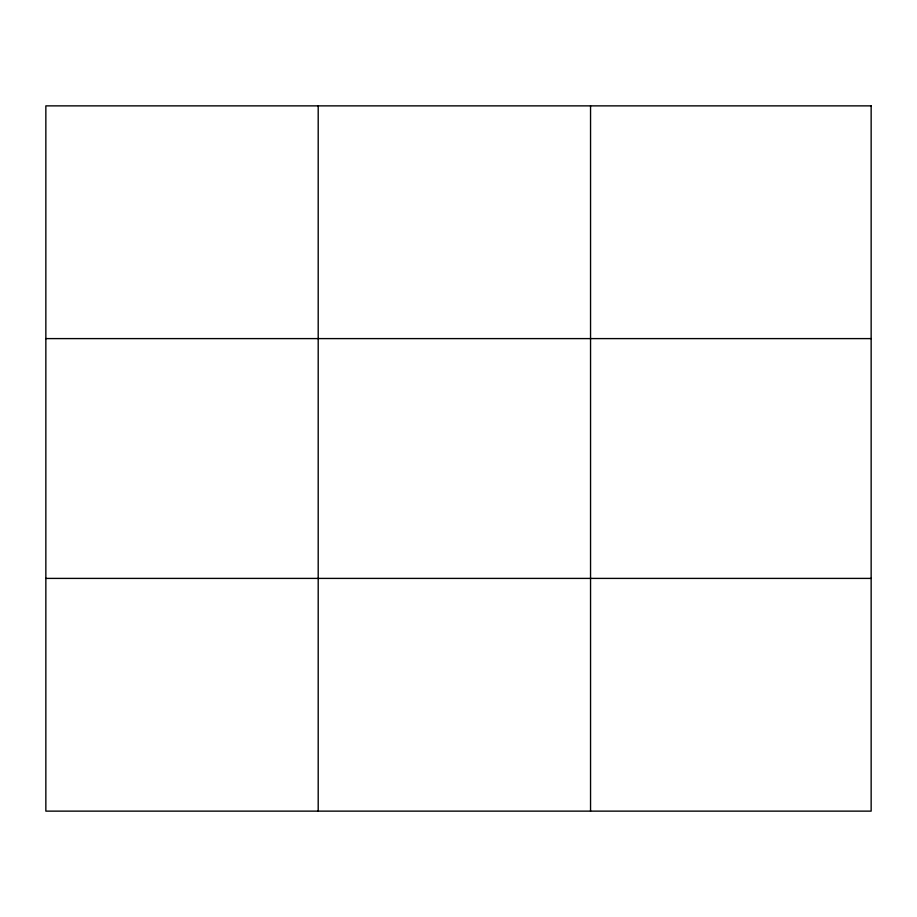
<?xml version="1.0" encoding="UTF-8"?>
<svg xmlns="http://www.w3.org/2000/svg" width="917" height="917" viewBox="0 0 917 917"><rect width="100%" height="100%" fill="white"/><g stroke="black" fill="none" stroke-linecap="round" stroke-linejoin="round"><path stroke-width="1.38" d="M318.199 105.868L318.199 811.132M590.548 105.868L590.548 811.132M45.85 338.602L871.15 338.602M45.85 578.398L871.15 578.398M871.15 105.868L871.15 811.132L45.85 811.132L45.85 105.868L871.15 105.868"/></g></svg>
